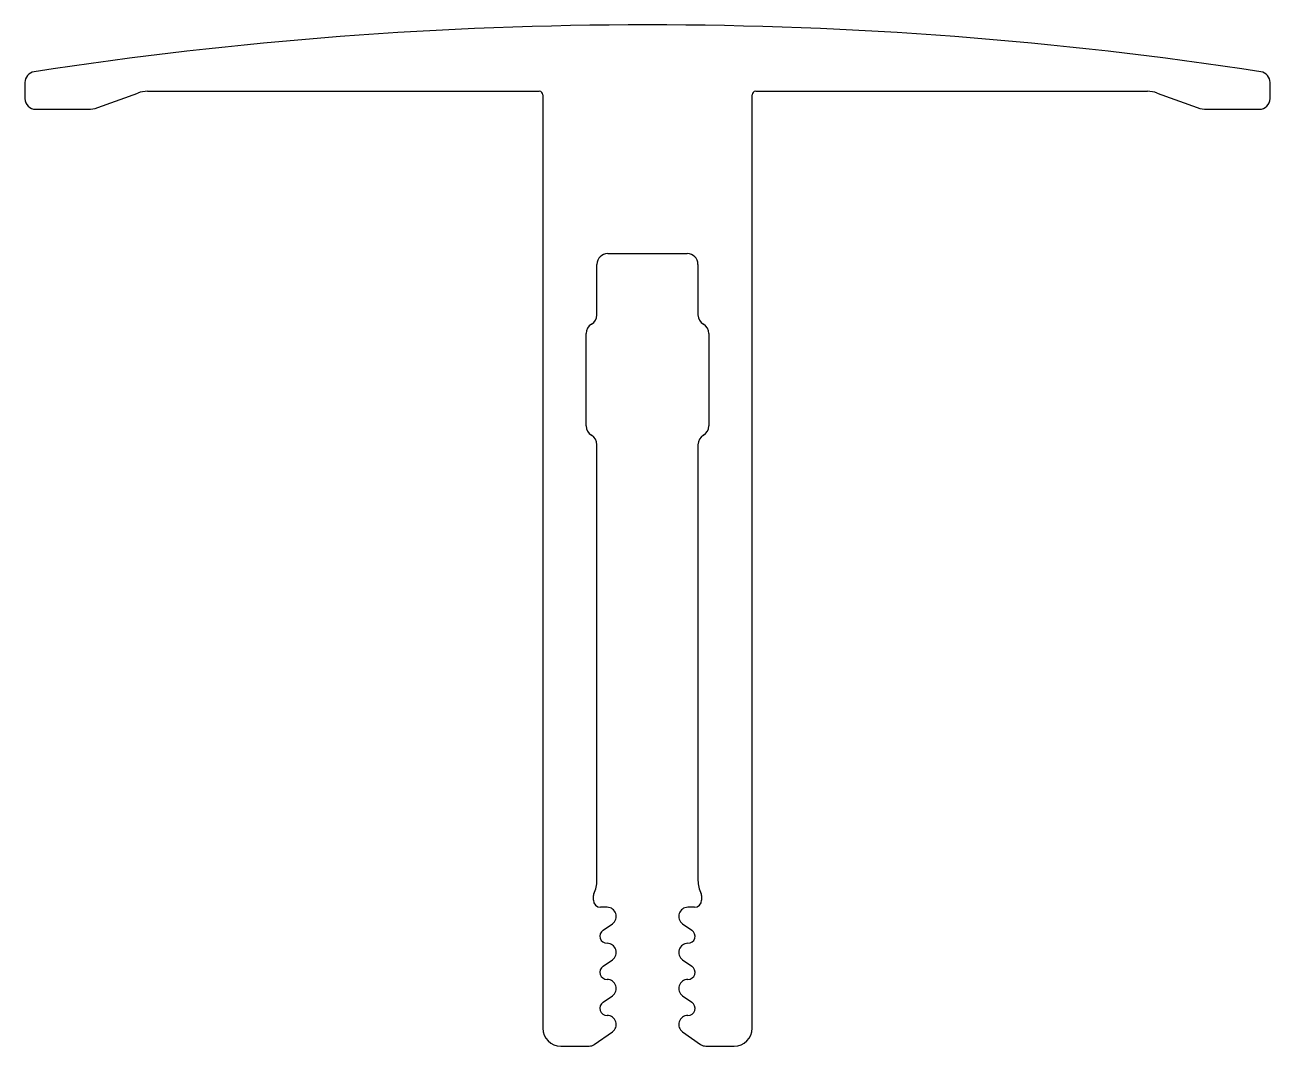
# Model space of a CAD drawing. Extents: x 2.4 to 36.9, y 1.3 to 29.6.
import ezdxf

# ---------------------------------------------------------------- set-up
doc = ezdxf.new("R2010")
doc.units = 0
doc.layers.get('0').update_dxf_attribs({"linetype": 'CONTINUOUS'})

msp = doc.modelspace()

# ---------------------------------------------------------------- linework, layer by layer
for p, q in [((2.361, 28.021), (2.361, 27.578)), ((36.88, 27.578), (36.88, 28.021)), ((4.379, 27.327), (5.488, 27.73)), ((5.761, 27.778), (16.62, 27.778)), ((16.72, 27.678), (16.72, 1.799)), ((22.52, 1.799), (22.52, 27.678)), ((22.62, 27.778), (33.479, 27.778)), ((33.753, 27.73), (34.861, 27.327)), ((2.661, 27.278), (4.105, 27.278)), ((35.135, 27.278), (36.58, 27.278)), ((18.52, 23.278), (20.72, 23.278)), ((18.22, 21.578), (18.22, 22.978)), ((21.02, 22.978), (21.02, 21.578)), ((17.92, 18.498), (17.92, 21.059)), ((21.32, 21.059), (21.32, 18.498)), ((18.22, 5.891), (18.22, 17.978)), ((21.02, 17.978), (21.02, 5.891)), ((18.12, 5.349), (18.12, 5.478)), ((21.12, 5.478), (21.12, 5.349)), ((18.503, 5.149), (18.32, 5.149)), ((20.92, 5.149), (20.737, 5.149)), ((18.387, 4.513), (18.646, 4.694)), ((20.594, 4.694), (20.853, 4.513)), ((18.503, 4.149), (18.502, 4.149)), ((20.738, 4.149), (20.737, 4.149)), ((18.387, 3.513), (18.646, 3.694)), ((20.594, 3.694), (20.853, 3.513)), ((18.503, 3.149), (18.502, 3.149)), ((20.738, 3.149), (20.737, 3.149)), ((18.387, 2.513), (18.646, 2.694)), ((20.594, 2.694), (20.853, 2.513)), ((18.503, 2.149), (18.502, 2.149)), ((20.738, 2.149), (20.737, 2.149)), ((18.146, 1.344), (18.646, 1.694)), ((20.594, 1.694), (21.094, 1.344)), ((17.22, 1.299), (18.003, 1.299)), ((21.237, 1.299), (22.02, 1.299))]:
    msp.add_line(p, q)
for centre, radius, start, end in [((19.62, -82.124), 111.744, 81.24665, 98.75335), ((2.661, 28.021), 0.3, 98.7534, 180), ((36.58, 28.021), 0.3, 0, 81.2466), ((5.761, 26.978), 0.8, 90, 110), ((16.62, 27.678), 0.1, 360, 90), ((22.62, 27.678), 0.1, 90, 180), ((33.479, 26.978), 0.8, 70, 90), ((2.661, 27.578), 0.3, 180, 270), ((4.105, 28.078), 0.8, 270, 290), ((35.135, 28.078), 0.8, 250, 270), ((36.58, 27.578), 0.3, 270, 360), ((18.52, 22.978), 0.3, 90, 180), ((20.72, 22.978), 0.3, 360, 90), ((17.92, 21.578), 0.3, 300, 0), ((21.32, 21.578), 0.3, 180, 240), ((18.22, 21.059), 0.3, 120, 180), ((21.02, 21.059), 0.3, 360, 60), ((18.22, 18.498), 0.3, 180, 240), ((21.02, 18.498), 0.3, 300, 0), ((17.92, 17.978), 0.3, 0, 60), ((21.32, 17.978), 0.3, 120, 180), ((17.42, 5.891), 0.8, 332.734, 0), ((21.82, 5.891), 0.8, 180, 207.266), ((18.22, 5.478), 0.1, 152.734, 180), ((21.02, 5.478), 0.1, 360, 27.266), ((18.32, 5.349), 0.2, 180, 270), ((20.92, 5.349), 0.2, 270, 0), ((18.503, 4.899), 0.25, 305, 90), ((20.737, 4.899), 0.25, 90, 235), ((18.502, 4.349), 0.2, 125, 270), ((20.738, 4.349), 0.2, 270, 55), ((18.503, 3.899), 0.25, 305, 90), ((20.737, 3.899), 0.25, 90, 235), ((18.502, 3.349), 0.2, 125, 270), ((20.738, 3.349), 0.2, 270, 55), ((18.503, 2.899), 0.25, 305, 90), ((20.737, 2.899), 0.25, 90, 235), ((18.502, 2.349), 0.2, 125, 270), ((20.738, 2.349), 0.2, 270, 55), ((18.503, 1.899), 0.25, 305, 90), ((20.737, 1.899), 0.25, 90, 235), ((17.22, 1.799), 0.5, 180, 270), ((22.02, 1.799), 0.5, 270, 0), ((18.003, 1.549), 0.25, 270, 305), ((21.237, 1.549), 0.25, 235, 270)]:
    msp.add_arc(centre, radius, start, end)

doc.saveas('drawing.dxf')
